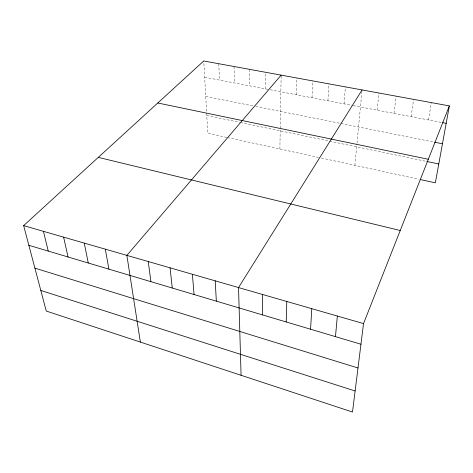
<?xml version="1.0" encoding="UTF-8"?>
<svg xmlns="http://www.w3.org/2000/svg" width="473" height="473" viewBox="0 0 473 473"><rect width="100%" height="100%" fill="white"/><g stroke="black" fill="none" stroke-linecap="round" stroke-linejoin="round"><path stroke-width="0.35" stroke-dasharray="2.37 1.77" d="M265.182 88.806L265.217 72.215M279.886 148.989L281.157 75.13M296.329 94.748L296.867 78.004M312.003 97.734L312.801 80.918M327.913 100.773L328.977 83.881M344.06 103.853L345.396 86.884M354.886 165.314L356.926 143.875M356.997 143.142L362.07 89.935M377.076 110.15L378.991 93.027M393.956 113.372L396.173 96.173M411.096 116.642L413.627 99.365M428.503 119.965L431.346 102.606M204.661 77.259L269.462 89.622M270.172 89.758L352.61 105.485M353.319 105.621L441.936 122.525M205.72 96.433L252.854 105.857M255.745 106.437L433.812 142.048M206.778 115.471L239.728 122.359M240.426 122.507L328.942 141.019M329.646 141.167L426.096 161.34M226.774 137.424L207.765 133.291L203.757 60.97M227.483 137.584L318.548 157.403M321.404 158.029L418.788 179.226M218.786 63.719L219.466 80.079M234.034 66.51L234.484 82.946M249.508 69.342L249.72 85.855"/><path stroke-width="0.71" d="M286.206 321.965L286.798 301.478M310.56 329.22L311.778 308.68M335.463 336.64L337.35 316.047M449.35 105.899L363.53 323.591L352.497 412.03L46.259 311.045L23.65 225.627L203.757 60.97L449.35 105.899L435.349 182.832L420.231 179.539M362.07 89.935L238.528 287.566L241.076 375.29M281.157 75.13L126.87 255.379L140.369 342.08M442.639 122.661L446.175 123.335M434.533 142.196L442.456 143.78M157.793 102.99L428.313 159.265M426.8 161.488L438.778 163.989M98.307 157.373L400.223 230.511M23.65 225.627L363.53 323.591M28.859 245.304L360.952 344.232M34.901 268.138L357.99 367.982M40.808 290.457L355.122 390.988M43.427 231.327L48.252 251.08M63.619 237.15L68.047 256.981M84.253 243.098L88.262 263M105.331 249.17L108.908 269.149M148.238 261.539L150.899 281.66M170.073 267.836L172.249 288.022M192.387 274.263L194.06 294.513M215.203 280.844L216.344 301.153M262.391 294.443L262.403 314.876"/></g></svg>
